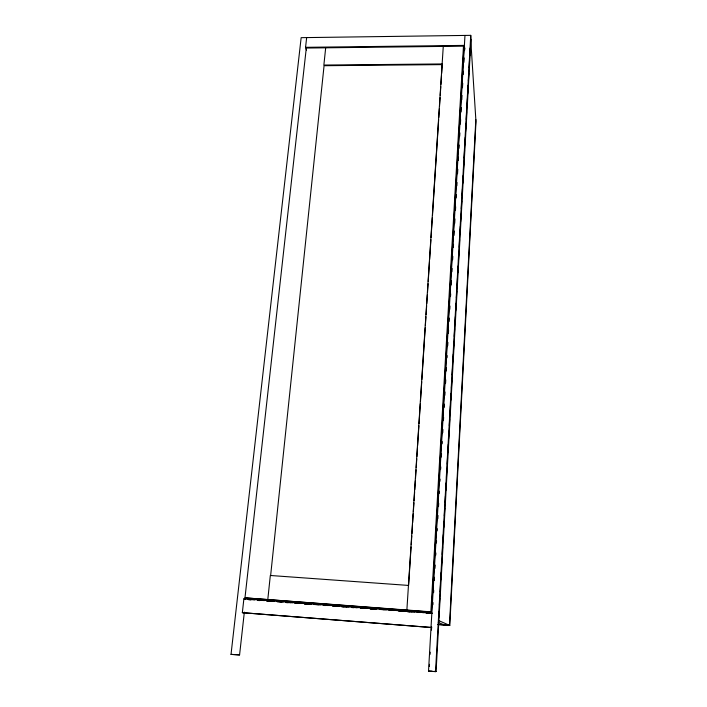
<?xml version="1.0" encoding="UTF-8"?>
<svg xmlns="http://www.w3.org/2000/svg" width="707" height="707" viewBox="0 0 707 707"><rect width="100%" height="100%" fill="white"/><g stroke="black" fill="none" stroke-linecap="round" stroke-linejoin="round"><path stroke-width="1.06" d="M475.829 119.492L449.475 625.333L437.668 624.422M437.695 624.528L449.785 625.465L475.979 121.798L470.703 39.132L470.517 42.438M464.967 35.43L428.522 671.058L435.53 671.65L470.747 35.35L301.155 37.665L231.021 654.382L239.576 654.921L244.348 612.103M438.667 618.316L439.038 611.714M439.401 605.104L439.763 598.493M440.134 591.892L440.496 585.281M440.806 579.775L441.23 572.069M441.53 566.563L441.902 559.962M442.202 554.456L442.626 546.741M442.935 541.235L443.298 534.633M443.66 528.023L444.031 521.421M444.332 515.916L444.756 508.209M445.065 502.704L445.428 496.093M445.737 490.587L446.161 482.881M446.462 477.375L446.895 469.669M447.195 464.163L447.558 457.553M447.867 452.047L448.291 444.341M448.6 438.835L449.025 431.129M449.325 425.623L449.696 419.012M449.997 413.507L450.421 405.8M450.73 400.295L451.093 393.693M451.402 388.187L451.826 380.472M452.127 374.966L452.498 368.365M452.86 361.754L453.284 354.048M453.532 349.647L453.956 341.941M454.256 336.435L454.689 328.72M454.928 324.319L455.352 316.612M455.662 311.107L456.086 303.4M456.395 297.894L456.757 291.284M457.058 285.778L457.491 278.072M457.791 272.566L458.154 265.965M458.463 260.459L458.949 251.648M459.188 247.238L459.621 239.532M459.921 234.026L460.345 226.32M460.593 221.918L461.017 214.212M461.326 208.706L461.751 200.991M462.051 195.486L462.422 188.884M462.723 183.378L463.147 175.672M463.456 170.166L463.88 162.46M464.128 158.05L464.552 150.344M464.853 144.838L465.286 137.131M465.586 131.626L466.01 123.919M466.258 119.51L466.682 111.803M466.982 106.297L467.415 98.591M467.654 94.19L468.14 85.379M468.388 80.969L468.812 73.263M469.121 67.757L469.545 60.051M469.784 55.65L470.217 47.943M435.53 671.65L436.078 671.5L470.986 39.124L470.747 35.35M431.456 612.129L430.872 611.838L463.483 46.158L306.308 48.041L244.976 597.848L431.456 612.129L463.774 49.879L463.483 46.158M429.379 666.507L429.502 664.297M430.068 654.382L430.192 652.172M431.456 630.123L431.641 626.817M432.905 604.768L433.029 602.558M433.603 592.643L433.727 590.433M434.292 580.518L434.478 577.204M434.982 568.384L435.176 565.079M435.742 555.154L435.865 552.954M436.44 543.029L436.564 540.828M437.129 530.904L437.253 528.695M437.819 518.779L438.013 515.465M438.517 506.645L438.702 503.34M439.277 493.415L439.401 491.215M439.966 481.29L440.09 479.09M440.655 469.165L440.788 466.956M441.354 457.04L441.539 453.726M442.105 443.81L442.237 441.601M442.741 432.781L442.927 429.476M443.43 420.656L443.625 417.351M444.19 407.426L444.376 404.121M444.88 395.301L445.074 391.987M445.578 383.176L445.764 379.862M446.267 371.042L446.462 367.737M447.027 357.813L447.151 355.612M447.717 345.688L447.911 342.382M448.415 333.563L448.6 330.257M449.104 321.438L449.298 318.123M449.802 309.304L449.988 305.998M450.553 296.074L450.686 293.873M451.19 285.054L451.437 280.644M451.941 271.824L452.135 268.519M452.639 259.699L452.825 256.385M453.328 247.565L453.523 244.26M454.027 235.44L454.274 231.03M454.716 223.315L454.972 218.905M455.476 210.085L455.662 206.78M456.165 197.96L456.36 194.646M456.863 185.826L457.049 182.521M457.553 173.701L457.809 169.291M458.313 160.471L458.498 157.166M459.002 148.346L459.188 145.041M459.7 136.221L459.886 132.916M460.39 124.096L460.646 119.686M461.079 111.962L461.335 107.552M461.777 99.837L462.024 95.427M462.466 87.712L462.723 83.302M463.226 74.482L463.412 71.177M463.916 62.357L464.172 57.947M464.614 50.224L464.738 48.023M443.271 46.397L406.87 610.035L407.621 610.335M411.085 546.9L408.602 585.431L270.321 575.48L267.794 599.571L269.526 599.943M411.227 544.699L411.792 535.888M411.942 533.688L412.508 524.877M412.649 522.676L413.215 513.865M413.356 511.665L413.931 502.854M414.072 500.653L414.638 491.842M414.779 489.642L415.354 480.831M415.495 478.63L416.061 469.819M416.202 467.619L416.768 458.808M416.909 456.607L417.483 447.796M417.625 445.596L418.906 425.773M419.048 423.573L420.32 403.759M420.471 401.549L421.743 381.736M421.885 379.535L425.225 327.783M425.367 325.573L425.941 316.771M426.082 314.571L426.648 305.76M426.789 303.559L427.364 294.748M427.505 292.548L428.071 283.737M428.212 281.536L429.494 261.714M429.635 259.513L430.917 239.691M431.058 237.49L432.331 217.668M432.481 215.467L438.658 119.677M438.8 117.468L439.374 108.666M439.515 106.457L440.081 97.654M440.222 95.445L440.788 86.643M440.929 84.442L441.504 75.631M441.645 73.431L442.211 64.62L324.071 65.707L270.631 575.578M325.68 47.811L323.868 65.062L442.14 63.957M242.342 612.677L431.606 627.507L242.342 612.677L243.888 598.811L432.419 613.278L426.931 612.863M306.485 50.038L305.565 47.325L306.652 37.595M428.522 671.058L432.101 671.164M305.565 47.325L464.402 45.398L464.676 49.119M231.021 654.382L239.576 654.921M244.976 597.848L430.872 611.838M247.98 599.359L254.564 599.854M257.861 600.102L264.445 600.596M266.645 600.764L274.325 601.348M276.525 601.507L283.109 602.011M286.406 602.258L292.99 602.753M295.181 602.921L301.774 603.416M303.966 603.584L311.654 604.158M313.846 604.326L320.439 604.821M323.726 605.068L330.319 605.572M332.511 605.731L339.104 606.235M341.295 606.394L348.984 606.977M352.272 607.225L357.76 607.64M361.056 607.887L367.649 608.382M369.841 608.55L376.424 609.045M379.721 609.301L386.305 609.796M389.601 610.044L395.089 610.459M398.386 610.707L404.97 611.202M407.17 611.369L414.85 611.953M417.05 612.112L423.634 612.616M266.663 600.897L271.956 601.295M277.241 601.701L281.474 602.019M285.699 602.337L291.098 602.744M295.482 603.071L299.856 603.407M304.24 603.734L309.71 604.149M314.094 604.476L318.477 604.812M323.947 605.227L328.322 605.554M332.705 605.881L337.089 606.217M341.463 606.544L346.943 606.959M351.317 607.286L356.788 607.702M361.171 608.029L365.554 608.365M369.929 608.692L375.408 609.107M379.783 609.434L384.166 609.77M389.637 610.185L394.02 610.512M398.35 610.839L403.617 611.237M407.824 611.555L412.031 611.873M417.289 612.271L420.453 612.509M248.705 599.757L250.897 599.925M257.472 600.42L259.663 600.588M267.326 601.162L269.517 601.33M285.955 602.567L288.147 602.735M294.713 603.23L296.905 603.398M304.576 603.972L306.767 604.14M323.196 605.386L325.388 605.546M333.059 606.129L335.251 606.288M341.817 606.792L344.009 606.951M351.679 607.534L353.871 607.702M360.437 608.197L362.629 608.356M370.3 608.939L372.492 609.107M388.921 610.344L391.112 610.512M407.55 611.749L409.733 611.917M426.171 613.155L428.362 613.322M434.089 671.332L436.078 671.5M243.888 598.811L245.78 599.191M438.305 622.487L444.243 624.926M438.552 620.516L449.785 625.465"/></g></svg>
